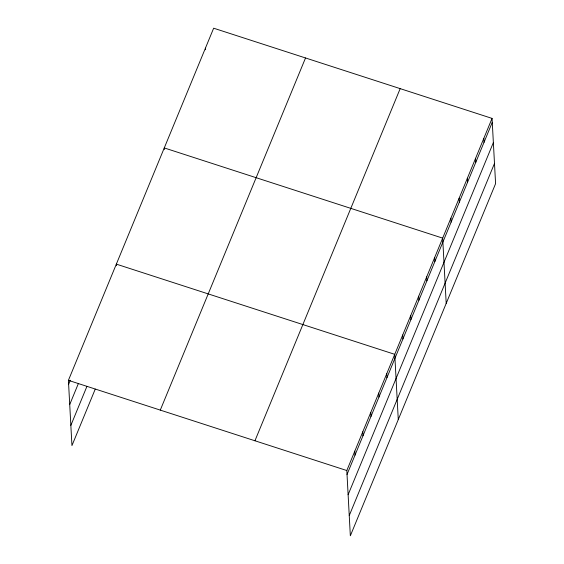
<?xml version="1.0" encoding="UTF-8"?>
<svg xmlns="http://www.w3.org/2000/svg" width="564" height="564" viewBox="0 0 564 564"><rect width="100%" height="100%" fill="white"/><g stroke="black" fill="none" stroke-linecap="round" stroke-linejoin="round"><path stroke-width="0.85" d="M95.245 389.111L71.945 445.602L68.413 380.34L213.657 28.2L492.055 118.398L495.587 183.66L350.343 535.8L346.811 470.538L492.055 118.398M68.625 384.296L70.288 380.263M69.725 404.529L78.375 383.548M70.852 425.376L86.828 386.636M160.282 410.106L305.526 57.965M254.942 440.773L400.179 88.633M347.022 474.493L492.266 122.353M348.122 494.727L493.366 142.579M349.25 515.566L494.494 163.426M68.413 380.34L346.811 470.538M483.82 138.349L484.039 142.304M475.593 158.308L475.804 162.263M467.359 178.259L467.577 182.214M459.131 198.218L459.343 202.173M450.904 218.169L451.115 222.124M446.202 303.383L442.669 238.128L164.272 147.93L164.357 149.509M434.682 257.494L434.893 261.449M426.694 276.861L426.906 280.816M418.707 296.227L418.918 300.182M410.719 315.593L410.93 319.555M402.731 334.967L402.943 338.922M398.276 419.595L394.744 354.333L116.339 264.135L116.431 265.722M386.756 373.699L386.967 377.654M378.761 393.066L378.98 397.021M370.774 412.439L370.992 416.394M362.786 431.805L363.004 435.76M354.798 451.172L355.017 455.127M205.423 48.151L205.507 49.738"/></g></svg>
